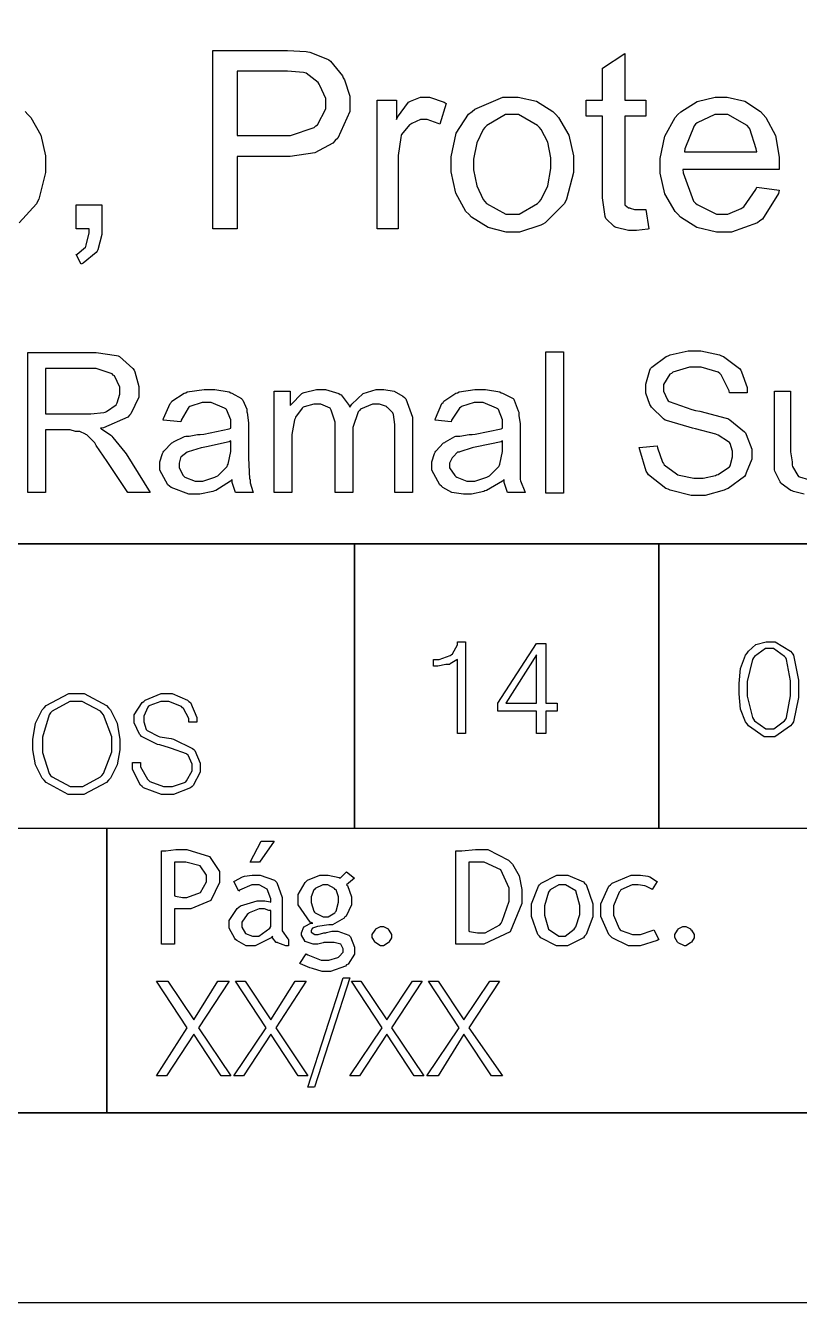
# Model space of a CAD drawing. Extents: x 0 to 210, y 0 to 297.
# Drawn here: x 129.59 to 149.99, y -0.41 to 33.29 of the extents above; entities that cross this region are included whole.
import ezdxf

# ---------------------------------------------------------------- set-up
doc = ezdxf.new("R2010")
doc.units = 0
doc.header["$MEASUREMENT"] = 0
for name, color, linetype in [('C00-00-00-BLACK', 7, 'Continuous'), ('C59-59-59', 251, 'Continuous'), ('CFF-7E-00', 30, 'Continuous')]:
    doc.layers.add(name, color=color, linetype=linetype)

msp = doc.modelspace()

# ---------------------------------------------------------------- linework, layer by layer
at = {"layer": 'C00-00-00-BLACK', "const_width": 0.04233}
msp.add_lwpolyline([(0.04272, -0.38861), (210.36, -0.38861), (210.36, 296.883), (0.04272, 296.883), (0.04272, -0.38861)], close=True, dxfattribs=at)
at = {"layer": 'C00-00-00-BLACK'}
for points in [[(134.527, 27.9273), (134.527, 32.6333), (136.31, 32.6333), (136.489, 32.6333), (136.988, 32.603), (137.031, 32.592), (137.083, 32.5823), (137.55, 32.4018), (137.583, 32.3798), (137.625, 32.3481), (137.942, 31.965), (137.964, 31.9112), (137.995, 31.8589), (138.133, 31.422), (138.133, 31.276), (138.133, 31.0224), (137.816, 30.3223), (137.753, 30.2576), (137.69, 30.1845), (137.211, 29.9351), (136.566, 29.8345), (136.353, 29.8345), (135.165, 29.8345), (135.165, 27.9273), (134.527, 27.9273)], [(145.936, 28.4372), (146.021, 27.9273), (145.989, 27.9177), (145.696, 27.8846), (145.598, 27.8846), (145.481, 27.8846), (145.153, 27.959), (145.132, 27.9687), (145.101, 27.9907), (144.887, 28.2029), (144.877, 28.2236), (144.866, 28.2567), (144.793, 28.7418), (144.793, 28.903), (144.793, 30.8956), (144.367, 30.8956), (144.367, 31.3187), (144.793, 31.3187), (144.793, 32.1648), (145.386, 32.5493), (145.386, 31.3187), (145.936, 31.3187), (145.936, 30.8956), (145.386, 30.8956), (145.386, 28.903), (145.386, 28.8189), (145.386, 28.6287), (145.386, 28.564), (145.396, 28.5543), (145.482, 28.4799), (145.513, 28.4799), (145.522, 28.4703), (145.642, 28.4372), (145.682, 28.4372), (145.746, 28.4372), (145.887, 28.4372), (145.936, 28.4372)], [(135.165, 30.3871), (136.353, 30.3871), (136.575, 30.3871), (137.199, 30.6007), (137.241, 30.6421), (137.283, 30.6737), (137.499, 31.0954), (137.499, 31.2346), (137.499, 31.3614), (137.348, 31.71), (137.327, 31.7417), (137.305, 31.7845), (136.987, 32.0284), (136.945, 32.038), (136.914, 32.0491), (136.492, 32.0807), (136.353, 32.0807), (135.165, 32.0807), (135.165, 30.3871)], [(138.854, 27.9273), (138.854, 31.3187), (139.364, 31.3187), (139.364, 30.8102), (139.396, 30.8749), (139.681, 31.2663), (139.703, 31.276), (139.735, 31.298), (139.995, 31.4027), (140.083, 31.4027), (140.232, 31.4027), (140.625, 31.2663), (140.678, 31.2346), (140.51, 30.6834), (140.466, 30.7055), (140.178, 30.8102), (140.083, 30.8102), (139.998, 30.8102), (139.766, 30.7055), (139.746, 30.6834), (139.712, 30.6737), (139.5, 30.4188), (139.49, 30.3871), (139.48, 30.3348), (139.406, 29.8649), (139.406, 29.7077), (139.406, 27.9273), (138.854, 27.9273)], [(140.807, 29.6223), (140.807, 29.8304), (140.938, 30.4505), (141.26, 30.9494), (141.356, 31.0224), (141.429, 31.0858), (142.169, 31.4027), (142.417, 31.4027), (142.576, 31.4027), (143.053, 31.298), (143.488, 31.0238), (143.563, 30.9383), (143.636, 30.8653), (143.906, 30.3968), (144.029, 29.8483), (144.029, 29.665), (144.029, 29.4115), (143.849, 28.7128), (143.818, 28.6494), (143.784, 28.586), (143.286, 28.0858), (143.222, 28.0541), (143.169, 28.0224), (142.605, 27.8419), (142.417, 27.8419), (142.258, 27.8419), (141.781, 27.9645), (141.345, 28.236), (141.271, 28.3104), (141.196, 28.3848), (140.927, 28.8713), (140.807, 29.4349), (140.807, 29.6223)], [(148.863, 29.0298), (149.455, 28.9457), (149.433, 28.8616), (149.01, 28.1823), (148.947, 28.1382), (148.883, 28.0858), (148.198, 27.8419), (147.971, 27.8419), (147.799, 27.8419), (147.282, 27.9645), (146.849, 28.236), (146.786, 28.3104), (146.71, 28.3848), (146.439, 28.8506), (146.317, 29.3991), (146.317, 29.581), (146.317, 29.7794), (146.439, 30.372), (146.71, 30.8653), (146.786, 30.9383), (146.859, 31.0128), (147.293, 31.2829), (147.768, 31.4027), (147.928, 31.4027), (148.081, 31.4027), (148.544, 31.298), (148.958, 31.0238), (149.032, 30.9383), (149.105, 30.8653), (149.354, 30.3926), (149.455, 29.8152), (149.455, 29.6223), (149.455, 29.6223), (149.455, 29.5272), (149.455, 29.4955), (146.913, 29.4955), (146.922, 29.4004), (147.198, 28.6604), (147.252, 28.6067), (147.293, 28.5654), (147.802, 28.3104), (147.971, 28.3104), (148.098, 28.3104), (148.449, 28.4593), (148.481, 28.4799), (148.522, 28.5116), (148.84, 28.9664), (148.863, 29.0298)], [(141.399, 29.6223), (141.399, 29.4817), (141.483, 29.0573), (141.653, 28.7032), (141.695, 28.6494), (141.738, 28.597), (142.247, 28.3104), (142.417, 28.3104), (142.597, 28.3104), (143.083, 28.597), (143.137, 28.6494), (143.179, 28.7032), (143.351, 29.0628), (143.436, 29.5148), (143.436, 29.665), (143.436, 29.8028), (143.351, 30.2121), (143.179, 30.547), (143.137, 30.5993), (143.083, 30.6531), (142.583, 30.9383), (142.417, 30.9383), (142.237, 30.9383), (141.748, 30.6531), (141.695, 30.5993), (141.653, 30.547), (141.483, 30.1914), (141.399, 29.7656), (141.399, 29.6223)], [(146.955, 29.9613), (148.863, 29.9613), (148.851, 30.0357), (148.682, 30.5676), (148.65, 30.5993), (148.608, 30.6531), (148.098, 30.9383), (147.928, 30.9383), (147.759, 30.9383), (147.293, 30.7261), (147.252, 30.6834), (147.209, 30.6421), (146.965, 30.0357), (146.955, 29.9613)], [(130.923, 27.9273), (130.923, 28.564), (131.601, 28.564), (131.601, 27.9273), (131.601, 27.7799), (131.495, 27.3775), (131.475, 27.3348), (131.452, 27.3031), (131.104, 27.0178), (131.051, 26.9958), (130.923, 27.2493), (130.944, 27.2603), (131.167, 27.4409), (131.178, 27.4616), (131.188, 27.4932), (131.262, 27.8198), (131.262, 27.9273), (130.923, 27.9273)], [(129.651, 20.9765), (129.651, 24.6641), (131.262, 24.6641), (131.452, 24.6641), (131.984, 24.5911), (132.027, 24.5801), (132.068, 24.5594), (132.418, 24.2411), (132.45, 24.1984), (132.471, 24.1556), (132.577, 23.7739), (132.577, 23.6457), (132.577, 23.4873), (132.365, 23.0532), (132.323, 23.0105), (132.281, 22.9581), (131.644, 22.6825), (131.559, 22.6715), (131.59, 22.6508), (131.836, 22.4827), (131.858, 22.4607), (131.889, 22.4289), (132.206, 22.0362), (132.239, 21.9921), (132.873, 20.9765), (132.281, 20.9765), (131.773, 21.7386), (131.741, 21.7923), (131.452, 22.2167), (131.432, 22.2484), (131.41, 22.2801), (131.199, 22.4937), (131.178, 22.5034), (131.167, 22.5144), (131.016, 22.5874), (130.966, 22.5874), (130.903, 22.5874), (130.759, 22.6301), (130.712, 22.6301), (130.117, 22.6301), (130.117, 20.9765), (129.651, 20.9765)], [(143.298, 24.6807), (143.764, 24.6807), (143.764, 20.9544), (143.298, 20.9544), (143.298, 24.6807)], [(145.767, 22.1644), (146.235, 22.2071), (146.244, 22.1534), (146.382, 21.7702), (146.404, 21.7386), (146.425, 21.7069), (146.743, 21.4643), (146.786, 21.4423), (146.818, 21.4326), (147.206, 21.3568), (147.336, 21.3568), (147.453, 21.3568), (147.773, 21.4216), (147.804, 21.4423), (147.846, 21.4533), (148.121, 21.6324), (148.143, 21.6531), (148.164, 21.6752), (148.227, 21.9136), (148.227, 21.9921), (148.227, 22.0679), (148.164, 22.2705), (148.143, 22.2911), (148.121, 22.3132), (147.846, 22.4827), (147.804, 22.5034), (147.782, 22.5144), (147.25, 22.6508), (147.166, 22.6715), (147.081, 22.6935), (146.479, 22.874), (146.447, 22.8837), (146.404, 22.9154), (146.085, 23.2241), (146.064, 23.2654), (146.042, 23.2971), (145.936, 23.5906), (145.936, 23.6885), (145.936, 23.8277), (146.042, 24.1984), (146.064, 24.2411), (146.096, 24.2838), (146.477, 24.5594), (146.531, 24.5801), (146.583, 24.6021), (147.052, 24.7069), (147.209, 24.7069), (147.389, 24.7069), (147.877, 24.6021), (147.931, 24.5801), (147.983, 24.5594), (148.408, 24.2411), (148.439, 24.1984), (148.46, 24.1556), (148.609, 23.7422), (148.609, 23.6031), (148.143, 23.6031), (148.132, 23.6568), (147.92, 24.0798), (147.888, 24.1116), (147.846, 24.1446), (147.399, 24.2838), (147.252, 24.2838), (147.092, 24.2838), (146.648, 24.1446), (146.616, 24.1116), (146.574, 24.0909), (146.404, 23.8208), (146.404, 23.7298), (146.404, 23.6457), (146.509, 23.4142), (146.531, 23.3922), (146.552, 23.3715), (147.155, 23.1593), (147.252, 23.1372), (147.358, 23.1166), (148.058, 22.9374), (148.101, 22.9264), (148.153, 22.8947), (148.535, 22.5764), (148.566, 22.5447), (148.587, 22.5034), (148.736, 22.1203), (148.736, 21.9921), (148.736, 21.8557), (148.587, 21.496), (148.566, 21.4423), (148.535, 21.4009), (148.11, 21.0826), (148.058, 21.0606), (148.004, 21.0399), (147.502, 20.8911), (147.336, 20.8911), (147.134, 20.8911), (146.583, 21.0399), (146.531, 21.0606), (146.468, 21.0826), (146.01, 21.4423), (145.978, 21.4836), (145.947, 21.5374), (145.777, 22.101), (145.767, 22.1644)], [(130.117, 23.0532), (131.178, 23.0532), (131.305, 23.0532), (131.653, 23.0863), (131.685, 23.0959), (131.717, 23.1069), (131.973, 23.2861), (131.984, 23.3068), (132.005, 23.3385), (132.07, 23.57), (132.07, 23.6457), (132.07, 23.7519), (131.932, 24.0482), (131.9, 24.0688), (131.869, 24.1019), (131.446, 24.2411), (131.305, 24.2411), (130.117, 24.2411), (130.117, 23.0532)], [(135.038, 21.3155), (134.994, 21.2742), (134.601, 21.0289), (134.57, 21.0178), (134.527, 20.9972), (134.177, 20.9338), (134.061, 20.9338), (133.89, 20.9338), (133.424, 21.1046), (133.382, 21.146), (133.339, 21.1777), (133.128, 21.5663), (133.128, 21.6958), (133.128, 21.7813), (133.201, 22.0031), (133.212, 22.0348), (133.233, 22.0679), (133.444, 22.2815), (133.466, 22.2911), (133.488, 22.3132), (133.776, 22.451), (133.808, 22.4607), (133.902, 22.4607), (134.118, 22.5034), (134.189, 22.5034), (134.284, 22.5144), (134.951, 22.6508), (134.995, 22.6715), (134.995, 22.7046), (134.995, 22.7762), (134.995, 22.7996), (134.995, 22.8947), (134.886, 23.1593), (134.866, 23.18), (134.834, 23.202), (134.477, 23.3495), (134.359, 23.3495), (134.241, 23.3495), (133.914, 23.2447), (133.893, 23.2227), (133.871, 23.202), (133.69, 22.8837), (133.681, 22.841), (133.212, 22.8837), (133.222, 22.9264), (133.402, 23.3178), (133.424, 23.3495), (133.445, 23.3812), (133.765, 23.5934), (133.808, 23.6031), (133.849, 23.6251), (134.294, 23.6885), (134.443, 23.6885), (134.58, 23.6885), (134.951, 23.6251), (134.995, 23.6031), (135.027, 23.5934), (135.281, 23.4556), (135.292, 23.4335), (135.312, 23.4129), (135.418, 23.1758), (135.418, 23.0959), (135.428, 23.0863), (135.461, 22.8079), (135.461, 22.7142), (135.461, 22.0762), (135.461, 21.886), (135.493, 21.3376), (135.504, 21.3155), (135.504, 21.2314), (135.577, 20.9985), (135.588, 20.9765), (135.122, 20.9765), (135.111, 20.9985), (135.038, 21.2369), (135.038, 21.3155)], [(136.142, 20.9765), (136.142, 23.6457), (136.565, 23.6457), (136.565, 23.2654), (136.586, 23.2971), (136.871, 23.5824), (136.904, 23.6031), (136.936, 23.6141), (137.259, 23.6885), (137.368, 23.6885), (137.495, 23.6885), (137.848, 23.5838), (137.88, 23.5617), (137.911, 23.552), (138.122, 23.2654), (138.133, 23.2227), (138.186, 23.3081), (138.487, 23.5838), (138.826, 23.6885), (138.941, 23.6885), (139.031, 23.6885), (139.306, 23.6472), (139.533, 23.519), (139.576, 23.4763), (139.608, 23.4446), (139.787, 22.9609), (139.787, 22.7996), (139.787, 20.9765), (139.321, 20.9765), (139.321, 22.6715), (139.321, 22.768), (139.289, 23.0325), (139.28, 23.0532), (139.269, 23.0753), (139.131, 23.2131), (139.11, 23.2227), (139.099, 23.2447), (138.914, 23.3068), (138.854, 23.3068), (138.737, 23.3068), (138.42, 23.1703), (138.388, 23.1372), (138.356, 23.1056), (138.219, 22.6853), (138.219, 22.5447), (138.219, 20.9765), (137.753, 20.9765), (137.753, 22.7142), (137.753, 22.8314), (137.647, 23.1483), (137.626, 23.18), (137.615, 23.202), (137.367, 23.3068), (137.284, 23.3068), (137.189, 23.3068), (136.936, 23.2337), (136.904, 23.2227), (136.882, 23.202), (136.701, 22.9581), (136.692, 22.9264), (136.681, 22.8947), (136.608, 22.5061), (136.608, 22.3752), (136.608, 20.9765), (136.142, 20.9765)], [(142.205, 21.3155), (142.162, 21.2742), (141.739, 21.0289), (141.698, 21.0178), (141.665, 20.9972), (141.339, 20.9338), (141.23, 20.9338), (141.128, 20.9338), (140.826, 20.9765), (140.583, 21.1046), (140.552, 21.146), (140.509, 21.1777), (140.298, 21.5663), (140.298, 21.6958), (140.298, 21.7813), (140.371, 22.0031), (140.382, 22.0348), (140.403, 22.0679), (140.605, 22.2815), (140.637, 22.2911), (140.658, 22.3132), (140.902, 22.451), (140.933, 22.4607), (141.038, 22.4607), (141.277, 22.5034), (141.356, 22.5034), (141.442, 22.5144), (142.121, 22.6508), (142.164, 22.6715), (142.164, 22.7046), (142.164, 22.7762), (142.164, 22.7996), (142.164, 22.8947), (142.057, 23.1593), (142.036, 23.18), (142.004, 23.202), (141.647, 23.3495), (141.529, 23.3495), (141.412, 23.3495), (141.081, 23.2447), (141.06, 23.2227), (141.029, 23.202), (140.816, 22.8837), (140.807, 22.841), (140.382, 22.8837), (140.392, 22.9264), (140.563, 23.3178), (140.594, 23.3495), (140.615, 23.3812), (140.932, 23.5934), (140.975, 23.6031), (141.016, 23.6251), (141.431, 23.6885), (141.57, 23.6885), (141.708, 23.6885), (142.089, 23.6251), (142.121, 23.6031), (142.162, 23.5934), (142.438, 23.4556), (142.46, 23.4335), (142.47, 23.4129), (142.576, 23.1276), (142.587, 23.0959), (142.587, 23.0008), (142.628, 22.7858), (142.628, 22.7142), (142.628, 22.0762), (142.628, 21.886), (142.628, 21.4588), (142.628, 21.3155), (142.638, 21.2838), (142.746, 20.9985), (142.756, 20.9765), (142.291, 20.9765), (142.28, 20.9985), (142.205, 21.2369), (142.205, 21.3155)], [(134.995, 22.3339), (134.951, 22.3132), (134.357, 22.1754), (134.273, 22.1644), (134.22, 22.1534), (133.871, 22.0459), (133.85, 22.0348), (133.85, 22.0348), (133.69, 21.9191), (133.681, 21.9081), (133.67, 21.8874), (133.638, 21.7441), (133.638, 21.6958), (133.638, 21.6228), (133.743, 21.4216), (133.765, 21.3996), (133.785, 21.3789), (134.056, 21.2728), (134.147, 21.2728), (134.262, 21.2728), (134.58, 21.3789), (134.612, 21.3996), (134.654, 21.4106), (134.898, 21.6642), (134.909, 21.6958), (134.929, 21.7179), (134.995, 22.0527), (134.995, 22.1644), (134.995, 22.3339)], [(142.164, 22.3339), (142.121, 22.3132), (141.483, 22.1754), (141.399, 22.1644), (141.356, 22.1534), (141.038, 22.0459), (141.017, 22.0348), (140.975, 22.0348), (140.857, 21.9191), (140.848, 21.9081), (140.837, 21.8874), (140.764, 21.7441), (140.764, 21.6958), (140.764, 21.6228), (140.902, 21.4216), (140.933, 21.3996), (140.954, 21.3789), (141.223, 21.2728), (141.314, 21.2728), (141.431, 21.2728), (141.751, 21.3789), (141.782, 21.3996), (141.814, 21.4106), (142.067, 21.6642), (142.078, 21.6958), (142.088, 21.7179), (142.164, 22.0527), (142.164, 22.1644), (142.164, 22.3339)], [(140.975, 14.6182), (140.975, 16.5681), (140.953, 16.5585), (140.784, 16.4524), (140.764, 16.4414), (140.667, 16.4414), (140.452, 16.3987), (140.382, 16.3987), (140.338, 16.3987), (140.338, 16.5681), (140.382, 16.5681), (140.488, 16.5681), (140.784, 16.6743), (140.807, 16.6949), (140.838, 16.717), (140.975, 16.9554), (140.975, 17.0339), (141.187, 17.0339), (141.187, 14.6182), (140.975, 14.6182)], [(143.053, 14.6182), (143.053, 15.2108), (142.033, 15.2108), (142.033, 15.423), (143.053, 16.9912), (143.306, 16.9912), (143.306, 15.423), (143.603, 15.423), (143.603, 15.2108), (143.306, 15.2108), (143.306, 14.6182), (143.053, 14.6182)], [(148.397, 15.8034), (148.397, 15.937), (148.438, 16.3353), (148.566, 16.6853), (148.609, 16.7376), (148.641, 16.7914), (148.842, 16.9664), (149.114, 17.0339), (149.204, 17.0339), (149.352, 17.0339), (149.754, 16.7914), (149.797, 16.7376), (149.829, 16.6853), (149.967, 16.0238), (149.967, 15.8034), (149.967, 15.5704), (149.829, 14.9255), (149.797, 14.8718), (149.754, 14.8194), (149.341, 14.5342), (149.204, 14.5342), (149.056, 14.5342), (148.641, 14.8194), (148.609, 14.8718), (148.566, 14.9255), (148.438, 15.259), (148.397, 15.6683), (148.397, 15.8034)], [(148.609, 15.8034), (148.609, 15.6022), (148.746, 15.0413), (148.778, 14.9986), (148.799, 14.9572), (149.102, 14.745), (149.204, 14.745), (149.309, 14.745), (149.596, 14.9572), (149.628, 14.9986), (149.648, 15.0413), (149.754, 15.6132), (149.754, 15.8034), (149.754, 16.0059), (149.648, 16.5695), (149.628, 16.6109), (149.596, 16.6536), (149.302, 16.8644), (149.204, 16.8644), (149.097, 16.8644), (148.799, 16.6536), (148.778, 16.6109), (148.746, 16.5695), (148.609, 15.9949), (148.609, 15.8034)], [(143.053, 15.423), (143.053, 16.6949), (142.245, 15.423), (143.053, 15.423)], [(129.778, 14.322), (129.778, 14.4639), (129.846, 14.8883), (130.021, 15.2438), (130.074, 15.2962), (130.127, 15.3596), (130.724, 15.6766), (130.923, 15.6766), (131.136, 15.6766), (131.72, 15.3596), (131.773, 15.2962), (131.826, 15.2438), (132, 14.8883), (132.07, 14.4639), (132.07, 14.322), (132.07, 14.1897), (132, 13.7914), (131.826, 13.4414), (131.773, 13.3876), (131.72, 13.3242), (131.122, 13.0073), (130.923, 13.0073), (130.711, 13.0073), (130.127, 13.3242), (130.074, 13.3876), (130.021, 13.4414), (129.846, 13.7914), (129.778, 14.1897), (129.778, 14.322)], [(132.407, 13.8534), (132.62, 13.8534), (132.62, 13.7377), (132.8, 13.4193), (132.832, 13.3876), (132.864, 13.356), (133.222, 13.2182), (133.342, 13.2182), (133.458, 13.2182), (133.776, 13.3242), (133.808, 13.3449), (133.828, 13.367), (133.977, 13.6371), (133.977, 13.7267), (133.977, 13.8121), (133.871, 14.0463), (133.85, 14.0684), (133.828, 14.0794), (133.437, 14.2282), (133.385, 14.2379), (133.128, 14.322), (133.064, 14.333), (132.64, 14.5438), (132.62, 14.5755), (132.588, 14.5976), (132.45, 14.8994), (132.45, 14.9986), (132.45, 15.1157), (132.662, 15.4327), (132.705, 15.4643), (132.737, 15.4974), (133.158, 15.6766), (133.3, 15.6766), (133.448, 15.6766), (133.86, 15.4974), (133.893, 15.4643), (133.934, 15.4327), (134.104, 15.044), (134.104, 14.9145), (133.893, 14.9145), (133.893, 15.011), (133.755, 15.2756), (133.724, 15.2962), (133.701, 15.3279), (133.368, 15.4643), (133.258, 15.4643), (133.15, 15.4643), (132.864, 15.3596), (132.832, 15.3376), (132.81, 15.3169), (132.705, 15.0785), (132.705, 14.9986), (132.705, 14.9255), (132.767, 14.7243), (132.789, 14.7023), (132.81, 14.6926), (133.085, 14.5452), (133.128, 14.5342), (133.427, 14.4914), (133.49, 14.4708), (133.988, 14.2269), (134.02, 14.1952), (134.051, 14.1745), (134.189, 13.8396), (134.189, 13.7267), (134.189, 13.5999), (134.009, 13.2498), (133.977, 13.2182), (133.934, 13.1864), (133.489, 13.0073), (133.342, 13.0073), (133.171, 13.0073), (132.694, 13.1864), (132.662, 13.2182), (132.62, 13.2608), (132.407, 13.6743), (132.407, 13.8107), (132.407, 13.8534)], [(130.032, 14.322), (130.032, 14.1207), (130.212, 13.5682), (130.244, 13.5144), (130.286, 13.4731), (130.763, 13.2182), (130.923, 13.2182), (131.093, 13.2182), (131.559, 13.4731), (131.601, 13.5144), (131.644, 13.5682), (131.858, 14.1345), (131.858, 14.322), (131.858, 14.5342), (131.644, 15.1157), (131.601, 15.1681), (131.559, 15.2108), (131.082, 15.4643), (130.923, 15.4643), (130.752, 15.4643), (130.286, 15.2108), (130.244, 15.1681), (130.212, 15.1157), (130.032, 14.5204), (130.032, 14.322)], [(133.511, 9.99906), (133.511, 9.06473), (133.169, 9.06473), (133.169, 11.5232), (133.287, 11.5232), (133.55, 11.5645), (133.638, 11.5645), (133.838, 11.5645), (134.439, 11.3798), (134.699, 10.9788), (134.699, 10.8452), (134.699, 10.6881), (134.469, 10.2168), (133.94, 9.99906), (133.765, 9.99906), (133.701, 9.99906), (133.558, 9.99906), (133.511, 9.99906)], [(136.142, 11.7767), (135.757, 11.2269), (135.504, 11.2269), (135.8, 11.7767), (136.142, 11.7767)], [(141.441, 9.06473), (140.933, 9.06473), (140.933, 11.5232), (141.092, 11.5232), (141.449, 11.5645), (141.569, 11.5645), (141.77, 11.5645), (142.321, 11.2806), (142.375, 11.2269), (142.427, 11.1745), (142.602, 10.8672), (142.671, 10.502), (142.671, 10.3794), (142.671, 10.1327), (142.358, 9.38858), (141.669, 9.06473), (141.441, 9.06473)], [(133.511, 11.2269), (133.511, 10.3367), (133.543, 10.327), (133.724, 10.2953), (133.724, 10.2953), (133.842, 10.2953), (134.199, 10.4235), (134.359, 10.7087), (134.359, 10.8024), (134.359, 10.8838), (134.193, 11.1263), (133.809, 11.2269), (133.681, 11.2269), (133.681, 11.2269), (133.552, 11.2269), (133.511, 11.2269)], [(141.271, 11.2269), (141.271, 9.40375), (141.292, 9.39408), (141.498, 9.36103), (141.569, 9.36103), (141.707, 9.36103), (142.089, 9.57322), (142.121, 9.61457), (142.153, 9.66833), (142.332, 10.2016), (142.332, 10.3794), (142.332, 10.542), (142.12, 11.0257), (141.673, 11.2269), (141.526, 11.2269), (141.461, 11.2269), (141.318, 11.2269), (141.271, 11.2269)], [(136.099, 9.27696), (136.066, 9.23562), (135.644, 9.02201), (135.504, 9.02201), (135.407, 9.02201), (135.154, 9.1598), (135.122, 9.19152), (135.1, 9.21357), (134.954, 9.48365), (134.954, 9.57322), (134.954, 9.69038), (135.165, 10.0087), (135.208, 10.0404), (135.249, 10.0735), (135.694, 10.2099), (135.843, 10.2099), (135.895, 10.2099), (136.034, 10.1796), (136.057, 10.1685), (136.057, 10.2554), (135.96, 10.5131), (135.745, 10.6329), (135.673, 10.6329), (135.556, 10.6329), (135.228, 10.4869), (135.208, 10.4648), (135.081, 10.7184), (135.091, 10.7294), (135.303, 10.8355), (135.334, 10.8452), (135.355, 10.8562), (135.562, 10.8879), (135.631, 10.8879), (135.768, 10.8879), (136.151, 10.7501), (136.183, 10.7184), (136.215, 10.6867), (136.353, 10.2981), (136.353, 10.1685), (136.353, 9.48778), (136.353, 9.41476), (136.5, 9.20253), (136.522, 9.19152), (136.522, 9.02201), (136.448, 9.02201), (136.236, 9.09782), (136.226, 9.10745), (136.194, 9.10745), (136.099, 9.23562), (136.099, 9.27696)], [(136.819, 8.55624), (136.988, 8.81119), (137.029, 8.77947), (137.381, 8.64168), (137.499, 8.64168), (137.583, 8.64168), (137.815, 8.71608), (137.837, 8.72575), (137.857, 8.73675), (137.964, 8.85666), (137.964, 8.89522), (137.964, 8.93794), (137.895, 9.06611), (137.724, 9.10745), (137.667, 9.10745), (137.614, 9.10745), (137.494, 9.10745), (137.454, 9.10745), (137.432, 9.09782), (137.288, 9.06473), (137.241, 9.06473), (137.17, 9.06473), (136.956, 9.13363), (136.861, 9.30451), (136.861, 9.36103), (136.861, 9.36103), (136.923, 9.52087), (136.945, 9.5305), (136.955, 9.54155), (137.106, 9.61457), (137.158, 9.61457), (137.094, 9.64628), (136.776, 10.101), (136.776, 10.2526), (136.776, 10.3697), (136.956, 10.6867), (136.988, 10.7184), (137.02, 10.7501), (137.345, 10.8879), (137.454, 10.8879), (137.56, 10.8879), (137.857, 10.8245), (137.88, 10.8024), (138.049, 10.972), (138.261, 10.8024), (138.049, 10.6329), (138.07, 10.6123), (138.176, 10.3105), (138.176, 10.2099), (138.176, 10.1038), (138.038, 9.80613), (138.006, 9.78408), (137.984, 9.75237), (137.682, 9.57322), (137.583, 9.57322), (137.284, 9.5305), (137.284, 9.5305), (137.178, 9.49882), (137.158, 9.48778), (137.147, 9.48778), (137.115, 9.4258), (137.115, 9.40375), (137.115, 9.38308), (137.21, 9.31831), (137.241, 9.31831), (137.305, 9.31831), (137.45, 9.36103), (137.499, 9.36103), (137.52, 9.37204), (137.662, 9.40375), (137.71, 9.40375), (137.815, 9.40375), (138.111, 9.29901), (138.133, 9.27696), (138.154, 9.25629), (138.261, 8.9862), (138.261, 8.89522), (138.261, 8.80015), (138.091, 8.53694), (138.049, 8.51489), (138.017, 8.48321), (137.629, 8.34542), (137.499, 8.34542), (137.403, 8.34542), (137.147, 8.41982), (137.115, 8.42945), (137.083, 8.44049), (136.839, 8.54661), (136.819, 8.55624)], [(142.925, 9.95355), (142.925, 10.1244), (143.105, 10.5916), (143.137, 10.6329), (143.179, 10.6757), (143.593, 10.8879), (143.732, 10.8879), (143.88, 10.8879), (144.293, 10.7074), (144.325, 10.6757), (144.366, 10.6343), (144.537, 10.1244), (144.537, 9.95355), (144.537, 9.78546), (144.366, 9.31968), (144.325, 9.27696), (144.293, 9.23562), (143.871, 9.02201), (143.732, 9.02201), (143.583, 9.02201), (143.169, 9.23562), (143.137, 9.27696), (143.094, 9.31968), (142.925, 9.79509), (142.925, 9.95355)], [(146.235, 10.7184), (146.105, 10.5062), (146.094, 10.5172), (145.956, 10.582), (145.936, 10.5916), (145.913, 10.6026), (145.74, 10.6329), (145.682, 10.6329), (145.576, 10.6329), (145.28, 10.4965), (145.259, 10.4648), (145.237, 10.4331), (145.089, 10.0735), (145.089, 9.95355), (145.089, 9.8268), (145.237, 9.47815), (145.259, 9.44506), (145.291, 9.42439), (145.584, 9.31831), (145.682, 9.31831), (145.799, 9.31831), (146.106, 9.42439), (146.151, 9.44506), (146.278, 9.19152), (146.233, 9.1598), (145.787, 9.02201), (145.639, 9.02201), (145.481, 9.02201), (145.047, 9.23562), (145.005, 9.27696), (144.963, 9.31968), (144.75, 9.79509), (144.75, 9.95355), (144.75, 10.1244), (144.963, 10.5916), (145.005, 10.6329), (145.047, 10.6757), (145.555, 10.8879), (145.725, 10.8879), (145.798, 10.8879), (145.989, 10.8562), (146.021, 10.8452), (146.042, 10.8355), (146.224, 10.7294), (146.235, 10.7184)], [(137.499, 10.6329), (137.424, 10.6329), (137.221, 10.5282), (137.2, 10.5062), (137.189, 10.4965), (137.115, 10.3146), (137.115, 10.2526), (137.115, 10.1672), (137.189, 9.93292), (137.2, 9.91087), (137.221, 9.8902), (137.429, 9.78408), (137.499, 9.78408), (137.563, 9.78408), (137.742, 9.8902), (137.753, 9.91087), (137.773, 9.93292), (137.837, 10.1727), (137.837, 10.2526), (137.837, 10.316), (137.773, 10.4965), (137.753, 10.5062), (137.731, 10.5282), (137.557, 10.6329), (137.499, 10.6329)], [(143.266, 9.95355), (143.266, 9.82955), (143.371, 9.45748), (143.641, 9.27696), (143.732, 9.27696), (143.816, 9.27696), (144.049, 9.4561), (144.071, 9.48778), (144.092, 9.5195), (144.198, 9.8461), (144.198, 9.95355), (144.198, 10.0831), (144.092, 10.469), (143.822, 10.6329), (143.732, 10.6329), (143.647, 10.6329), (143.414, 10.4965), (143.393, 10.4648), (143.371, 10.4331), (143.266, 10.0735), (143.266, 9.95355)], [(136.057, 9.95355), (136.003, 9.95355), (135.883, 9.99906), (135.843, 9.99906), (135.746, 9.99906), (135.482, 9.89157), (135.461, 9.86952), (135.43, 9.84885), (135.292, 9.64212), (135.292, 9.57322), (135.292, 9.51675), (135.381, 9.34586), (135.567, 9.27696), (135.631, 9.27696), (135.737, 9.27696), (136.023, 9.48916), (136.057, 9.5305), (136.057, 9.95355)], [(138.984, 9.5305), (139.025, 9.5305), (139.142, 9.46711), (139.153, 9.44506), (139.163, 9.43543), (139.237, 9.31693), (139.237, 9.27696), (139.237, 9.23562), (139.163, 9.11849), (139.153, 9.10745), (139.142, 9.09782), (139.022, 9.02201), (138.984, 9.02201), (138.941, 9.02201), (138.824, 9.09782), (138.814, 9.10745), (138.803, 9.11849), (138.728, 9.23837), (138.728, 9.27696), (138.728, 9.31968), (138.803, 9.43543), (138.814, 9.44506), (138.824, 9.46711), (138.943, 9.5305), (138.984, 9.5305)], [(146.955, 9.5305), (146.997, 9.5305), (147.114, 9.46711), (147.125, 9.44506), (147.145, 9.43543), (147.209, 9.31693), (147.209, 9.27696), (147.209, 9.23562), (147.145, 9.11849), (147.125, 9.10745), (147.114, 9.09782), (146.994, 9.02201), (146.955, 9.02201), (146.955, 9.02201), (146.795, 9.09782), (146.786, 9.10745), (146.775, 9.11849), (146.701, 9.23837), (146.701, 9.27696), (146.701, 9.31968), (146.775, 9.43543), (146.786, 9.44506), (146.795, 9.46711), (146.915, 9.5305), (146.955, 9.5305)], [(133.043, 5.58793), (133.85, 6.86125), (133.043, 8.09046), (133.342, 8.09046), (134.02, 7.0721), (134.656, 8.09046), (134.954, 8.09046), (134.147, 6.86125), (134.995, 5.58793), (134.742, 5.58793), (134.02, 6.69177), (133.3, 5.58793), (133.043, 5.58793)], [(135.081, 5.58793), (135.927, 6.86125), (135.122, 8.09046), (135.377, 8.09046), (136.057, 7.0721), (136.692, 8.09046), (136.988, 8.09046), (136.183, 6.86125), (137.031, 5.58793), (136.776, 5.58793), (136.057, 6.69177), (135.334, 5.58793), (135.081, 5.58793)], [(137.964, 8.17591), (138.133, 8.17591), (137.2, 5.29167), (137.031, 5.29167), (137.964, 8.17591)], [(138.133, 5.58793), (138.984, 6.86125), (138.176, 8.09046), (138.429, 8.09046), (139.11, 7.0721), (139.787, 8.09046), (140.042, 8.09046), (139.237, 6.86125), (140.083, 5.58793), (139.829, 5.58793), (139.11, 6.69177), (138.388, 5.58793), (138.133, 5.58793)], [(140.168, 5.58793), (141.017, 6.86125), (140.211, 8.09046), (140.468, 8.09046), (141.144, 7.0721), (141.825, 8.09046), (142.078, 8.09046), (141.271, 6.86125), (142.164, 5.58793), (141.866, 5.58793), (141.144, 6.69177), (140.468, 5.58793), (140.168, 5.58793)]]:
    msp.add_lwpolyline(points, close=True, dxfattribs=at)
for points in [[(129.577, 31.0238), (129.651, 30.9383), (129.725, 30.8653), (129.994, 30.3968), (130.117, 29.8483), (130.117, 29.665), (130.117, 29.4115), (129.937, 28.7128), (129.905, 28.6494), (129.873, 28.586), (129.418, 28.0858)], [(150.114, 20.9338), (149.829, 20.9972), (149.797, 21.0178), (149.765, 21.0289), (149.51, 21.2094), (149.501, 21.2301), (149.479, 21.2521), (149.341, 21.5374), (149.331, 21.569), (149.331, 21.6752), (149.331, 21.9136), (149.331, 21.9921), (149.331, 23.6457), (149.754, 23.6457), (149.754, 22.1644), (149.754, 22.0472), (149.797, 21.784), (149.797, 21.6958), (149.806, 21.6642), (149.944, 21.4216), (149.967, 21.3996), (149.987, 21.3899), (150.224, 21.3155)]]:
    msp.add_lwpolyline(points, dxfattribs=at)
at = {"layer": 'C00-00-00-BLACK', "const_width": 0.04233}
msp.add_lwpolyline([(51.4036, 12.1185), (168.415, 12.1185)], dxfattribs=at)
at = {"layer": 'C59-59-59', "const_width": 0.04233}
for points in [[(138.261, 12.1185), (138.261, 19.6191)], [(146.278, 12.1185), (146.278, 19.6191)], [(131.728, 4.61366), (131.728, 12.1185)]]:
    msp.add_lwpolyline(points, dxfattribs=at)
at = {"layer": 'CFF-7E-00', "const_width": 0.04233}
for points in [[(51.4036, 19.6191), (205.314, 19.6191)], [(5.04776, 4.61366), (205.357, 4.61366)]]:
    msp.add_lwpolyline(points, dxfattribs=at)

doc.saveas('drawing.dxf')
